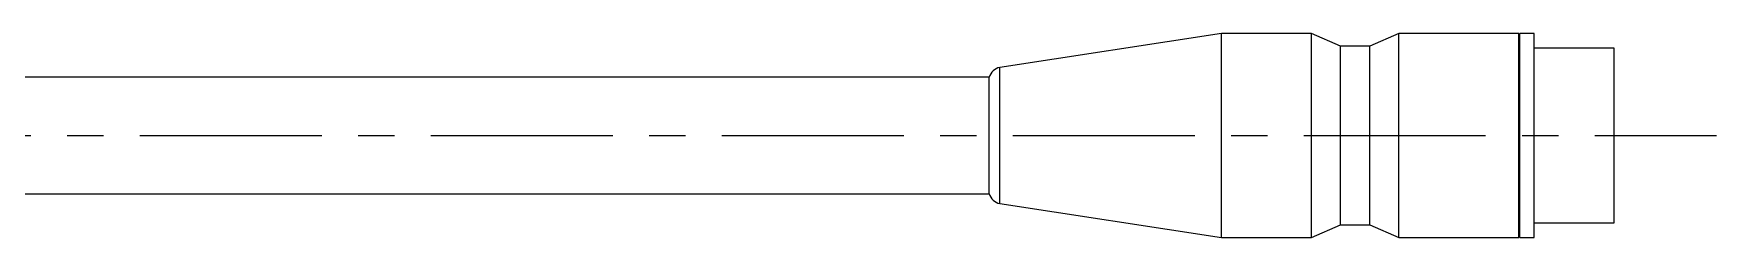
# Model space of a CAD drawing. Extents: x -286 to 426, y 17 to 540.
# Drawn here: x -66.2 to 49.4, y 524.8 to 538.8 of the extents above; entities that cross this region are included whole.
import ezdxf

# ---------------------------------------------------------------- set-up
doc = ezdxf.new("R2010")
doc.units = 0
doc.header["$LTSCALE"] = 10
doc.linetypes.add('CENTER', pattern=[2, 1.25, -0.25, 0.25, -0.25])
doc.layers.add('1', color=7, linetype='CONTINUOUS')

msp = doc.modelspace()

# ---------------------------------------------------------------- linework, layer by layer
at = {"layer": '1', "color": 7, "linetype": 'CONTINUOUS'}
for p, q in [((15.397635, 538.771606), (0.163653, 536.455933)), ((21.590634, 538.771606), (15.397635, 538.771606)), ((15.397635, 524.771608), (15.397635, 538.771606)), ((23.590634, 537.921607), (21.590634, 538.771606)), ((21.590634, 524.771608), (21.590634, 538.771606)), ((25.590634, 537.921607), (23.590634, 537.921607)), ((23.590634, 525.621607), (23.590634, 537.921607)), ((27.590634, 538.771606), (25.590634, 537.921607)), ((25.590634, 525.621607), (25.590634, 537.921607)), ((35.847634, 538.771606), (27.590634, 538.771606)), ((27.590634, 524.771608), (27.590634, 538.771606)), ((35.897634, 538.721606), (35.847634, 538.771606)), ((35.847634, 524.771608), (35.847634, 538.771606)), ((36.897636, 538.771606), (35.897634, 538.771606)), ((35.897634, 524.771608), (35.897634, 538.771606)), ((36.897636, 524.771608), (36.897636, 538.771606)), ((42.397637, 537.771605), (36.897636, 537.771605)), ((42.397637, 525.771609), (42.397637, 537.771605)), ((-0.560021, 535.771607), (-85.602365, 535.771607)), ((-0.560021, 527.771607), (-0.560021, 535.771607)), ((0.163653, 527.087282), (0.163653, 536.455933)), ((-83.102361, 527.771607), (-0.560021, 527.771607)), ((0.163653, 527.087282), (15.397635, 524.771608)), ((21.590634, 524.771608), (23.590634, 525.621607)), ((23.590634, 525.621607), (25.590634, 525.621607)), ((25.590634, 525.621607), (27.590634, 524.771608)), ((36.897636, 525.771609), (42.397637, 525.771609)), ((15.397635, 524.771608), (21.590634, 524.771608)), ((27.590634, 524.771608), (35.847634, 524.771608)), ((35.847634, 524.771608), (35.897634, 524.821608)), ((35.897634, 524.771608), (36.897636, 524.771608))]:
    msp.add_line(p, q, dxfattribs=at)
at = {"layer": '1', "color": 4, "linetype": 'CENTER'}
msp.add_line((-98.940061, 531.771607), (49.415723, 531.771607), dxfattribs=at)
at = {"layer": '1', "color": 7, "linetype": 'CONTINUOUS'}
for centre, start, end in [((0.397636, 535.48369), 103.531698, 163.266744), ((0.397636, 528.059524), 196.733256, 256.468302)]:
    msp.add_arc(centre, 1.000002, start, end, dxfattribs=at)

doc.saveas('drawing.dxf')
